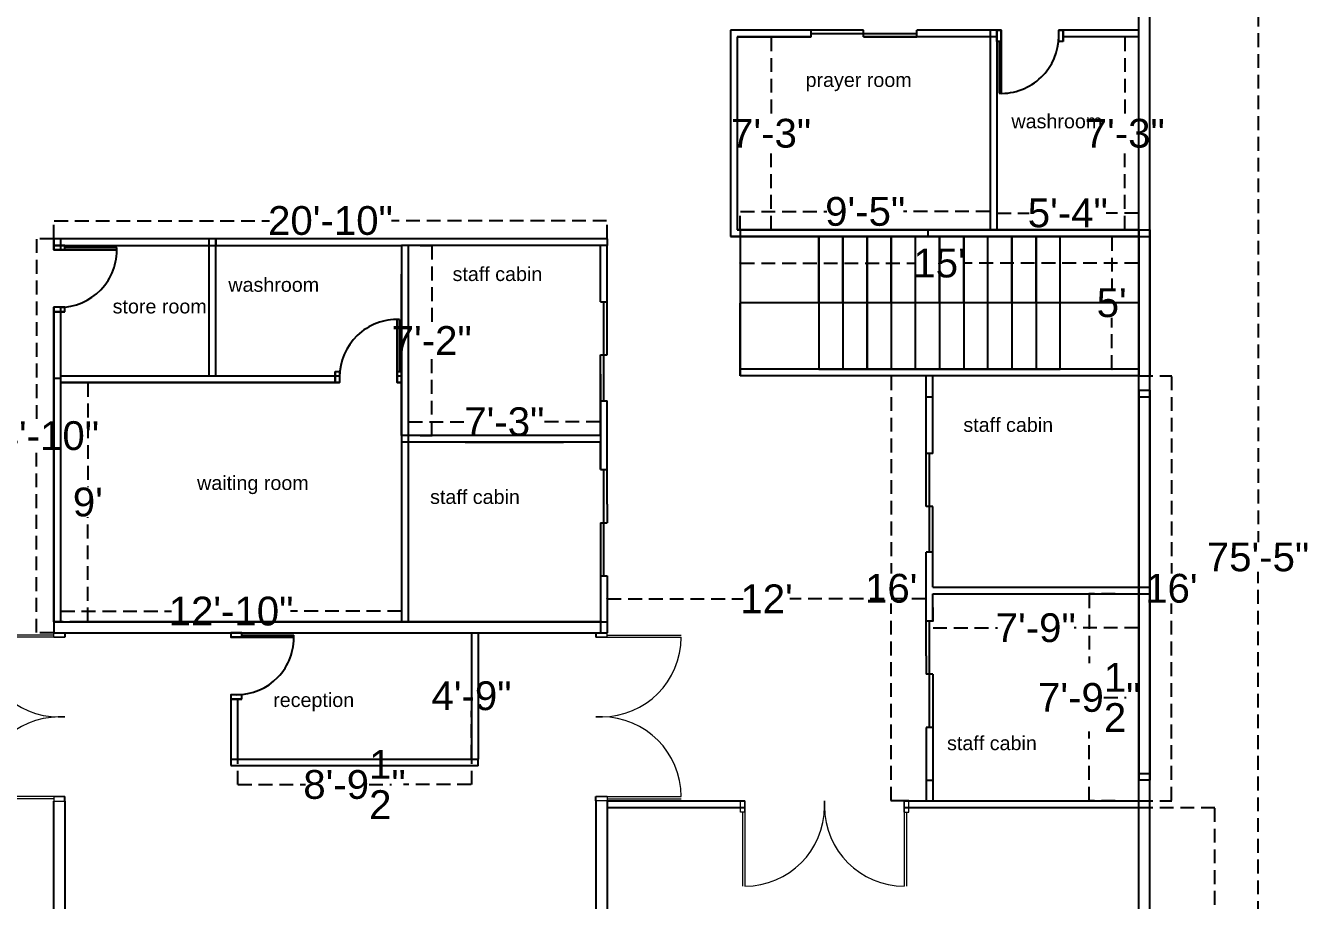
# Model space of a CAD drawing. Header units: inches. Extents: x 35258 to 134537, y 25067 to 83300.
# Drawn here: x 66120 to 66701, y 40109 to 40505 of the extents above; entities that cross this region are included whole.
import ezdxf

# ---------------------------------------------------------------- set-up
doc = ezdxf.new("R2010")
doc.units = ezdxf.units.IN
doc.header["$LTSCALE"] = 5
doc.header["$MEASUREMENT"] = 0
doc.linetypes.add('HIDDEN', pattern=[0.375, 0.25, -0.125])
doc.layers.add('belkuni', color=7, linetype='Continuous')
doc.layers.add('door', color=60, linetype='Continuous')
doc.layers.add('G-FIX', color=4, linetype='Continuous', lineweight=9)
doc.styles.get("Standard").update_dxf_attribs({"font": 'arial.ttf'})
doc.dimstyles.get("Standard").update_dxf_attribs({"dimtxt": 13, "dimasz": 0.18, "dimexe": 0.18, "dimexo": 0.0625, "dimgap": 0.09, "dimtad": 0, "dimtih": 1, "dimtoh": 1, "dimdec": 1, "dimzin": 0, "dimdsep": 46, "dimlunit": 4, "dimtxsty": 'Standard', "dimcen": 0.09, "dimadec": 0, "dimazin": 0, "dimtfac": 1, "dimtdec": 1, "dimtofl": 0, "dimtmove": 0, "dimatfit": 3, "dimfxl": 1, "dimtolj": 1, "dimtzin": 0, "dimarcsym": 0})

# ---------------------------------------------------------------- blocks, each defined once
blk = doc.blocks.new('*D81')
at = {"color": 0, "linetype": 'HIDDEN', "lineweight": -2, "ltscale": 5, "transparency": 16777216}
for p, q in [((66622.86, 40151.19), (66657.19, 40151.19)), ((66657.01, 40151.01), (66657.01, 39990.8)), ((66657.01, 39817.15), (66657.01, 39977.35)), ((66622.86, 39816.97), (66657.19, 39816.97))]:
    blk.add_line(p, q, dxfattribs=at)
at = {"color": 0, "linetype": 'HIDDEN', "ltscale": 5, "transparency": 16777216}
for points in [[(66656.98, 40151.01), (66657.04, 40151.01), (66657.01, 40151.19)], [(66656.98, 39817.15), (66657.04, 39817.15), (66657.01, 39816.97)]]:
    blk.add_solid(points, dxfattribs=at)
at = {"layer": 'Defpoints', "color": 0, "linetype": 'HIDDEN', "ltscale": 5, "transparency": 16777216}
for p in [(66622.8, 40151.19), (66622.8, 39816.97), (66657.01, 39816.97)]:
    blk.add_point(p, dxfattribs=at)
at = {"color": 0, "linetype": 'HIDDEN', "ltscale": 5, "transparency": 16777216, "insert": (66657.01, 39984.08), "char_height": 13, "attachment_point": 5}
blk.add_mtext('\\A1;27\'-10"', dxfattribs=at)
blk = doc.blocks.new('*D82')
at = {"color": 0, "linetype": 'HIDDEN', "lineweight": -2, "ltscale": 5, "transparency": 16777216}
for p, q in [((66612.17, 40247.8), (66600.25, 40247.8)), ((66600.43, 40247.62), (66600.43, 40216.41)), ((66600.43, 40154.37), (66600.43, 40185.57)), ((66612.17, 40154.19), (66600.25, 40154.19))]:
    blk.add_line(p, q, dxfattribs=at)
at = {"color": 0, "linetype": 'HIDDEN', "ltscale": 5, "transparency": 16777216}
for points in [[(66600.4, 40247.62), (66600.46, 40247.62), (66600.43, 40247.8)], [(66600.4, 40154.37), (66600.46, 40154.37), (66600.43, 40154.19)]]:
    blk.add_solid(points, dxfattribs=at)
at = {"layer": 'Defpoints', "color": 0, "linetype": 'HIDDEN', "ltscale": 5, "transparency": 16777216}
for p in [(66612.23, 40247.8), (66600.43, 40154.19), (66612.23, 40154.19)]:
    blk.add_point(p, dxfattribs=at)
at = {"color": 0, "linetype": 'HIDDEN', "ltscale": 5, "transparency": 16777216, "insert": (66600.43, 40200.99), "char_height": 13, "attachment_point": 5}
blk.add_mtext('\\A1;7\'-9{\\H1x;\\S1/2;}"', dxfattribs=at)
blk = doc.blocks.new('*D83')
at = {"color": 0, "linetype": 'HIDDEN', "lineweight": -2, "ltscale": 5, "transparency": 16777216}
for p, q in [((66529.73, 40241.56), (66529.73, 40232.23)), ((66622.8, 40241.56), (66622.8, 40232.23)), ((66529.91, 40232.41), (66558.95, 40232.41)), ((66622.62, 40232.41), (66593.58, 40232.41))]:
    blk.add_line(p, q, dxfattribs=at)
at = {"color": 0, "linetype": 'HIDDEN', "ltscale": 5, "transparency": 16777216}
for points in [[(66529.91, 40232.44), (66529.91, 40232.38), (66529.73, 40232.41)], [(66622.62, 40232.44), (66622.62, 40232.38), (66622.8, 40232.41)]]:
    blk.add_solid(points, dxfattribs=at)
at = {"layer": 'Defpoints', "color": 0, "linetype": 'HIDDEN', "ltscale": 5, "transparency": 16777216}
for p in [(66529.73, 40241.62), (66622.8, 40241.62), (66622.8, 40232.41)]:
    blk.add_point(p, dxfattribs=at)
at = {"color": 0, "linetype": 'HIDDEN', "ltscale": 5, "transparency": 16777216, "insert": (66576.26, 40232.41), "char_height": 13, "attachment_point": 5}
blk.add_mtext('\\A1;7\'-9"', dxfattribs=at)
blk = doc.blocks.new('*D84')
at = {"color": 0, "linetype": 'HIDDEN', "lineweight": -2, "ltscale": 5, "transparency": 16777216}
for p, q in [((66610.56, 40409.1), (66610.56, 40385.98)), ((66610.63, 40409.28), (66610.74, 40409.28)), ((66610.56, 40349.46), (66610.56, 40372.58)), ((66610.63, 40349.28), (66610.74, 40349.28))]:
    blk.add_line(p, q, dxfattribs=at)
at = {"color": 0, "linetype": 'HIDDEN', "ltscale": 5, "transparency": 16777216}
for points in [[(66610.53, 40409.1), (66610.59, 40409.1), (66610.56, 40409.28)], [(66610.53, 40349.46), (66610.59, 40349.46), (66610.56, 40349.28)]]:
    blk.add_solid(points, dxfattribs=at)
at = {"layer": 'Defpoints', "color": 0, "linetype": 'HIDDEN', "ltscale": 5, "transparency": 16777216}
for p in [(66610.56, 40409.28), (66610.56, 40349.28), (66610.56, 40349.28)]:
    blk.add_point(p, dxfattribs=at)
at = {"color": 0, "linetype": 'HIDDEN', "ltscale": 5, "transparency": 16777216, "insert": (66610.56, 40379.28), "char_height": 13, "attachment_point": 5}
blk.add_mtext("\\A1;5'", dxfattribs=at)
blk = doc.blocks.new('*D85')
at = {"color": 0, "linetype": 'HIDDEN', "lineweight": -2, "ltscale": 5, "transparency": 16777216}
for p, q in [((66442.8, 40397.26), (66442.8, 40397.38)), ((66442.98, 40397.2), (66522.29, 40397.2)), ((66622.62, 40397.2), (66543.31, 40397.2)), ((66622.8, 40397.26), (66622.8, 40397.38))]:
    blk.add_line(p, q, dxfattribs=at)
at = {"color": 0, "linetype": 'HIDDEN', "ltscale": 5, "transparency": 16777216}
for points in [[(66442.98, 40397.23), (66442.98, 40397.17), (66442.8, 40397.2)], [(66622.62, 40397.23), (66622.62, 40397.17), (66622.8, 40397.2)]]:
    blk.add_solid(points, dxfattribs=at)
at = {"layer": 'Defpoints', "color": 0, "linetype": 'HIDDEN', "ltscale": 5, "transparency": 16777216}
for p in [(66442.8, 40397.2), (66622.8, 40397.2), (66622.8, 40397.2)]:
    blk.add_point(p, dxfattribs=at)
at = {"color": 0, "linetype": 'HIDDEN', "ltscale": 5, "transparency": 16777216, "insert": (66532.8, 40397.2), "char_height": 13, "attachment_point": 5}
blk.add_mtext("\\A1;15'", dxfattribs=at)
blk = doc.blocks.new('*D86')
at = {"color": 0, "linetype": 'HIDDEN', "lineweight": -2, "ltscale": 5, "transparency": 16777216}
for p, q in [((66442.8, 40412.34), (66442.8, 40420.73)), ((66442.98, 40420.55), (66481.86, 40420.55)), ((66555.49, 40420.55), (66516.6, 40420.55)), ((66555.67, 40420.61), (66555.67, 40420.73))]:
    blk.add_line(p, q, dxfattribs=at)
at = {"color": 0, "linetype": 'HIDDEN', "ltscale": 5, "transparency": 16777216}
for points in [[(66442.98, 40420.58), (66442.98, 40420.52), (66442.8, 40420.55)], [(66555.49, 40420.58), (66555.49, 40420.52), (66555.67, 40420.55)]]:
    blk.add_solid(points, dxfattribs=at)
at = {"layer": 'Defpoints', "color": 0, "linetype": 'HIDDEN', "ltscale": 5, "transparency": 16777216}
for p in [(66555.67, 40420.55), (66555.67, 40420.55), (66442.8, 40412.28)]:
    blk.add_point(p, dxfattribs=at)
at = {"color": 0, "linetype": 'HIDDEN', "ltscale": 5, "transparency": 16777216, "insert": (66499.23, 40420.55), "char_height": 13, "attachment_point": 5}
blk.add_mtext('\\A1;9\'-5"', dxfattribs=at)
blk = doc.blocks.new('*D87')
at = {"color": 0, "linetype": 'HIDDEN', "lineweight": -2, "ltscale": 5, "transparency": 16777216}
for p, q in [((66449.92, 40499.48), (66456.92, 40499.48)), ((66456.74, 40499.3), (66456.74, 40462.61)), ((66456.74, 40412.46), (66456.74, 40449.15)), ((66449.92, 40412.28), (66456.92, 40412.28))]:
    blk.add_line(p, q, dxfattribs=at)
at = {"color": 0, "linetype": 'HIDDEN', "ltscale": 5, "transparency": 16777216}
for points in [[(66456.71, 40499.3), (66456.77, 40499.3), (66456.74, 40499.48)], [(66456.71, 40412.46), (66456.77, 40412.46), (66456.74, 40412.28)]]:
    blk.add_solid(points, dxfattribs=at)
at = {"layer": 'Defpoints', "color": 0, "linetype": 'HIDDEN', "ltscale": 5, "transparency": 16777216}
for p in [(66449.86, 40499.48), (66449.86, 40412.28), (66456.74, 40412.28)]:
    blk.add_point(p, dxfattribs=at)
at = {"color": 0, "linetype": 'HIDDEN', "ltscale": 5, "transparency": 16777216, "insert": (66456.74, 40455.88), "char_height": 13, "attachment_point": 5}
blk.add_mtext('\\A1;7\'-3"', dxfattribs=at)
blk = doc.blocks.new('*D88')
at = {"color": 0, "linetype": 'HIDDEN', "lineweight": -2, "ltscale": 5, "transparency": 16777216}
for p, q in [((66616.47, 40499.3), (66616.47, 40462.61)), ((66616.53, 40499.48), (66616.65, 40499.48)), ((66616.47, 40412.46), (66616.47, 40449.15)), ((66616.53, 40412.28), (66616.65, 40412.28))]:
    blk.add_line(p, q, dxfattribs=at)
at = {"color": 0, "linetype": 'HIDDEN', "ltscale": 5, "transparency": 16777216}
for points in [[(66616.44, 40499.3), (66616.5, 40499.3), (66616.47, 40499.48)], [(66616.44, 40412.46), (66616.5, 40412.46), (66616.47, 40412.28)]]:
    blk.add_solid(points, dxfattribs=at)
at = {"layer": 'Defpoints', "color": 0, "linetype": 'HIDDEN', "ltscale": 5, "transparency": 16777216}
for p in [(66616.47, 40499.48), (66616.47, 40412.28), (66616.47, 40412.28)]:
    blk.add_point(p, dxfattribs=at)
at = {"color": 0, "linetype": 'HIDDEN', "ltscale": 5, "transparency": 16777216, "insert": (66616.47, 40455.88), "char_height": 13, "attachment_point": 5}
blk.add_mtext('\\A1;7\'-3"', dxfattribs=at)
blk = doc.blocks.new('*D89')
at = {"color": 0, "linetype": 'HIDDEN', "lineweight": -2, "ltscale": 5, "transparency": 16777216}
for p, q in [((66558.67, 40419.83), (66558.67, 40419.71)), ((66558.85, 40419.89), (66573.36, 40419.89)), ((66622.62, 40419.89), (66608.1, 40419.89)), ((66622.8, 40419.95), (66622.8, 40420.07))]:
    blk.add_line(p, q, dxfattribs=at)
at = {"color": 0, "linetype": 'HIDDEN', "ltscale": 5, "transparency": 16777216}
for points in [[(66558.85, 40419.92), (66558.85, 40419.86), (66558.67, 40419.89)], [(66622.62, 40419.92), (66622.62, 40419.86), (66622.8, 40419.89)]]:
    blk.add_solid(points, dxfattribs=at)
at = {"layer": 'Defpoints', "color": 0, "linetype": 'HIDDEN', "ltscale": 5, "transparency": 16777216}
for p in [(66558.67, 40419.89), (66622.8, 40419.89), (66622.8, 40419.89)]:
    blk.add_point(p, dxfattribs=at)
at = {"color": 0, "linetype": 'HIDDEN', "ltscale": 5, "transparency": 16777216, "insert": (66590.73, 40419.89), "char_height": 13, "attachment_point": 5}
blk.add_mtext('\\A1;5\'-4"', dxfattribs=at)
blk = doc.blocks.new('*D103')
at = {"color": 0, "linetype": 'HIDDEN', "lineweight": -2, "ltscale": 5, "transparency": 16777216}
for p, q in [((66135.77, 40239.86), (66135.77, 40239.74)), ((66135.95, 40239.92), (66185.95, 40239.92)), ((66289.66, 40239.92), (66239.66, 40239.92)), ((66289.84, 40239.98), (66289.84, 40240.1))]:
    blk.add_line(p, q, dxfattribs=at)
at = {"color": 0, "linetype": 'HIDDEN', "ltscale": 5, "transparency": 16777216}
for points in [[(66135.95, 40239.95), (66135.95, 40239.89), (66135.77, 40239.92)], [(66289.66, 40239.95), (66289.66, 40239.89), (66289.84, 40239.92)]]:
    blk.add_solid(points, dxfattribs=at)
at = {"layer": 'Defpoints', "color": 0, "linetype": 'HIDDEN', "ltscale": 5, "transparency": 16777216}
for p in [(66135.77, 40239.92), (66289.84, 40239.92), (66289.84, 40239.92)]:
    blk.add_point(p, dxfattribs=at)
at = {"color": 0, "linetype": 'HIDDEN', "ltscale": 5, "transparency": 16777216, "insert": (66212.81, 40239.92), "char_height": 13, "attachment_point": 5}
blk.add_mtext('\\A1;12\'-10"', dxfattribs=at)
blk = doc.blocks.new('*D104')
at = {"color": 0, "linetype": 'HIDDEN', "lineweight": -2, "ltscale": 5, "transparency": 16777216}
for p, q in [((66148.14, 40343.13), (66148.14, 40295.96)), ((66148.2, 40343.31), (66148.32, 40343.31)), ((66148.14, 40235.33), (66148.14, 40282.5)), ((66140.13, 40235.15), (66148.32, 40235.15))]:
    blk.add_line(p, q, dxfattribs=at)
at = {"color": 0, "linetype": 'HIDDEN', "ltscale": 5, "transparency": 16777216}
for points in [[(66148.11, 40343.13), (66148.17, 40343.13), (66148.14, 40343.31)], [(66148.11, 40235.33), (66148.17, 40235.33), (66148.14, 40235.15)]]:
    blk.add_solid(points, dxfattribs=at)
at = {"layer": 'Defpoints', "color": 0, "linetype": 'HIDDEN', "ltscale": 5, "transparency": 16777216}
for p in [(66148.14, 40343.31), (66148.14, 40343.31), (66140.07, 40235.15)]:
    blk.add_point(p, dxfattribs=at)
at = {"color": 0, "linetype": 'HIDDEN', "ltscale": 5, "transparency": 16777216, "insert": (66148.14, 40289.23), "char_height": 13, "attachment_point": 5}
blk.add_mtext("\\A1;9'", dxfattribs=at)
blk = doc.blocks.new('*D105')
at = {"color": 0, "linetype": 'HIDDEN', "lineweight": -2, "ltscale": 5, "transparency": 16777216}
for p, q in [((66298.22, 40405.29), (66303.63, 40405.29)), ((66303.45, 40405.11), (66303.45, 40368.91)), ((66303.45, 40319.47), (66303.45, 40355.67)), ((66298.22, 40319.29), (66303.63, 40319.29))]:
    blk.add_line(p, q, dxfattribs=at)
at = {"color": 0, "linetype": 'HIDDEN', "ltscale": 5, "transparency": 16777216}
for points in [[(66303.42, 40405.11), (66303.48, 40405.11), (66303.45, 40405.29)], [(66303.42, 40319.47), (66303.48, 40319.47), (66303.45, 40319.29)]]:
    blk.add_solid(points, dxfattribs=at)
at = {"layer": 'Defpoints', "color": 0, "linetype": 'HIDDEN', "ltscale": 5, "transparency": 16777216}
for p in [(66298.16, 40405.29), (66298.16, 40319.29), (66303.45, 40319.29)]:
    blk.add_point(p, dxfattribs=at)
at = {"color": 0, "linetype": 'HIDDEN', "ltscale": 5, "transparency": 16777216, "insert": (66303.45, 40362.29), "char_height": 13, "attachment_point": 5}
blk.add_mtext('\\A1;7\'-2"', dxfattribs=at)
blk = doc.blocks.new('*D106')
at = {"color": 0, "linetype": 'HIDDEN', "lineweight": -2, "ltscale": 5, "transparency": 16777216}
for p, q in [((66292.84, 40325.7), (66292.84, 40325.33)), ((66293.02, 40325.51), (66318.92, 40325.51)), ((66379.46, 40325.51), (66353.56, 40325.51)), ((66379.64, 40325.57), (66379.64, 40325.69))]:
    blk.add_line(p, q, dxfattribs=at)
at = {"color": 0, "linetype": 'HIDDEN', "ltscale": 5, "transparency": 16777216}
for points in [[(66293.02, 40325.54), (66293.02, 40325.48), (66292.84, 40325.51)], [(66379.46, 40325.54), (66379.46, 40325.48), (66379.64, 40325.51)]]:
    blk.add_solid(points, dxfattribs=at)
at = {"layer": 'Defpoints', "color": 0, "linetype": 'HIDDEN', "ltscale": 5, "transparency": 16777216}
for p in [(66292.84, 40325.76), (66379.64, 40325.51), (66379.64, 40325.51)]:
    blk.add_point(p, dxfattribs=at)
at = {"color": 0, "linetype": 'HIDDEN', "ltscale": 5, "transparency": 16777216, "insert": (66336.24, 40325.51), "char_height": 13, "attachment_point": 5}
blk.add_mtext('\\A1;7\'-3"', dxfattribs=at)
blk = doc.blocks.new('*D107')
at = {"color": 0, "linetype": 'HIDDEN', "lineweight": -2, "ltscale": 5, "transparency": 16777216}
for p, q in [((66215.73, 40186.59), (66215.73, 40161.47)), ((66321.42, 40186.59), (66321.42, 40161.47)), ((66215.91, 40161.65), (66246.46, 40161.65)), ((66321.24, 40161.65), (66290.69, 40161.65))]:
    blk.add_line(p, q, dxfattribs=at)
at = {"color": 0, "linetype": 'HIDDEN', "ltscale": 5, "transparency": 16777216}
for points in [[(66215.91, 40161.68), (66215.91, 40161.62), (66215.73, 40161.65)], [(66321.24, 40161.68), (66321.24, 40161.62), (66321.42, 40161.65)]]:
    blk.add_solid(points, dxfattribs=at)
at = {"layer": 'Defpoints', "color": 0, "linetype": 'HIDDEN', "ltscale": 5, "transparency": 16777216}
for p in [(66215.73, 40186.66), (66321.42, 40186.66), (66321.42, 40161.65)]:
    blk.add_point(p, dxfattribs=at)
at = {"color": 0, "linetype": 'HIDDEN', "ltscale": 5, "transparency": 16777216, "insert": (66268.58, 40161.65), "char_height": 13, "attachment_point": 5}
blk.add_mtext('\\A1;8\'-9{\\H1x;\\S1/2;}"', dxfattribs=at)
blk = doc.blocks.new('*D108')
at = {"color": 0, "linetype": 'HIDDEN', "lineweight": -2, "ltscale": 5, "transparency": 16777216}
for p, q in [((66319.83, 40230.18), (66321.6, 40230.18)), ((66321.42, 40230), (66321.42, 40208.39)), ((66321.42, 40173.33), (66321.42, 40194.94)), ((66319.83, 40173.15), (66321.6, 40173.15))]:
    blk.add_line(p, q, dxfattribs=at)
at = {"color": 0, "linetype": 'HIDDEN', "ltscale": 5, "transparency": 16777216}
for points in [[(66321.39, 40230), (66321.45, 40230), (66321.42, 40230.18)], [(66321.39, 40173.33), (66321.45, 40173.33), (66321.42, 40173.15)]]:
    blk.add_solid(points, dxfattribs=at)
at = {"layer": 'Defpoints', "color": 0, "linetype": 'HIDDEN', "ltscale": 5, "transparency": 16777216}
for p in [(66319.76, 40230.18), (66319.76, 40173.15), (66321.42, 40173.15)]:
    blk.add_point(p, dxfattribs=at)
at = {"color": 0, "linetype": 'HIDDEN', "ltscale": 5, "transparency": 16777216, "insert": (66321.42, 40201.66), "char_height": 13, "attachment_point": 5}
blk.add_mtext('\\A1;4\'-9"', dxfattribs=at)
blk = doc.blocks.new('*D109')
at = {"color": 0, "linetype": 'HIDDEN', "lineweight": -2, "ltscale": 5, "transparency": 16777216}
for p, q in [((66132.77, 40408.36), (66132.77, 40416.62)), ((66132.95, 40416.44), (66230.13, 40416.44)), ((66382.46, 40416.44), (66285.29, 40416.44)), ((66382.64, 40408.36), (66382.64, 40416.62))]:
    blk.add_line(p, q, dxfattribs=at)
at = {"color": 0, "linetype": 'HIDDEN', "ltscale": 5, "transparency": 16777216}
for points in [[(66132.95, 40416.47), (66132.95, 40416.41), (66132.77, 40416.44)], [(66382.46, 40416.47), (66382.46, 40416.41), (66382.64, 40416.44)]]:
    blk.add_solid(points, dxfattribs=at)
at = {"layer": 'Defpoints', "color": 0, "linetype": 'HIDDEN', "ltscale": 5, "transparency": 16777216}
for p in [(66382.64, 40416.44), (66132.77, 40408.29), (66382.64, 40408.29)]:
    blk.add_point(p, dxfattribs=at)
at = {"color": 0, "linetype": 'HIDDEN', "ltscale": 5, "transparency": 16777216, "insert": (66257.71, 40416.44), "char_height": 13, "attachment_point": 5}
blk.add_mtext('\\A1;20\'-10"', dxfattribs=at)
blk = doc.blocks.new('*D110')
at = {"color": 0, "linetype": 'HIDDEN', "lineweight": -2, "ltscale": 5, "transparency": 16777216}
for p, q in [((66132.71, 40408.29), (66124.84, 40408.29)), ((66125.02, 40408.11), (66125.02, 40325.95)), ((66125.02, 40230.33), (66125.02, 40312.49)), ((66132.71, 40230.15), (66124.84, 40230.15))]:
    blk.add_line(p, q, dxfattribs=at)
at = {"color": 0, "linetype": 'HIDDEN', "ltscale": 5, "transparency": 16777216}
for points in [[(66124.99, 40408.11), (66125.05, 40408.11), (66125.02, 40408.29)], [(66124.99, 40230.33), (66125.05, 40230.33), (66125.02, 40230.15)]]:
    blk.add_solid(points, dxfattribs=at)
at = {"layer": 'Defpoints', "color": 0, "linetype": 'HIDDEN', "ltscale": 5, "transparency": 16777216}
for p in [(66132.77, 40408.29), (66125.02, 40230.15), (66132.77, 40230.15)]:
    blk.add_point(p, dxfattribs=at)
at = {"color": 0, "linetype": 'HIDDEN', "ltscale": 5, "transparency": 16777216, "insert": (66125.02, 40319.22), "char_height": 13, "attachment_point": 5}
blk.add_mtext('\\A1;14\'-10"', dxfattribs=at)
blk = doc.blocks.new('*D111')
at = {"color": 0, "linetype": 'HIDDEN', "lineweight": -2, "ltscale": 5, "transparency": 16777216}
for p, q in [((66622.86, 40346.28), (66637.7, 40346.28)), ((66637.52, 40346.1), (66637.52, 40256.96)), ((66637.52, 40154.37), (66637.52, 40243.51)), ((66622.86, 40154.19), (66637.7, 40154.19))]:
    blk.add_line(p, q, dxfattribs=at)
at = {"color": 0, "linetype": 'HIDDEN', "ltscale": 5, "transparency": 16777216}
for points in [[(66637.49, 40346.1), (66637.55, 40346.1), (66637.52, 40346.28)], [(66637.49, 40154.37), (66637.55, 40154.37), (66637.52, 40154.19)]]:
    blk.add_solid(points, dxfattribs=at)
at = {"layer": 'Defpoints', "color": 0, "linetype": 'HIDDEN', "ltscale": 5, "transparency": 16777216}
for p in [(66622.8, 40346.28), (66622.8, 40154.19), (66637.52, 40154.19)]:
    blk.add_point(p, dxfattribs=at)
at = {"color": 0, "linetype": 'HIDDEN', "ltscale": 5, "transparency": 16777216, "insert": (66637.52, 40250.23), "char_height": 13, "attachment_point": 5}
blk.add_mtext("\\A1;16'", dxfattribs=at)
blk = doc.blocks.new('*D121')
at = {"color": 0, "linetype": 'HIDDEN', "lineweight": -2, "ltscale": 5, "transparency": 16777216}
for p, q in [((66382.64, 40245.61), (66382.64, 40245.72)), ((66382.82, 40245.54), (66444.17, 40245.54)), ((66526.55, 40245.54), (66465.19, 40245.54)), ((66526.73, 40245.61), (66526.73, 40245.72))]:
    blk.add_line(p, q, dxfattribs=at)
at = {"color": 0, "linetype": 'HIDDEN', "ltscale": 5, "transparency": 16777216}
for points in [[(66382.82, 40245.57), (66382.82, 40245.51), (66382.64, 40245.54)], [(66526.55, 40245.57), (66526.55, 40245.51), (66526.73, 40245.54)]]:
    blk.add_solid(points, dxfattribs=at)
at = {"layer": 'Defpoints', "color": 0, "linetype": 'HIDDEN', "ltscale": 5, "transparency": 16777216}
for p in [(66382.64, 40245.54), (66526.73, 40245.54), (66526.73, 40245.54)]:
    blk.add_point(p, dxfattribs=at)
at = {"color": 0, "linetype": 'HIDDEN', "ltscale": 5, "transparency": 16777216, "insert": (66454.68, 40245.54), "char_height": 13, "attachment_point": 5}
blk.add_mtext("\\A1;12'", dxfattribs=at)
blk = doc.blocks.new('*D122')
at = {"color": 0, "linetype": 'HIDDEN', "lineweight": -2, "ltscale": 5, "transparency": 16777216}
for p, q in [((66516.82, 40346.28), (66510.8, 40346.28)), ((66510.98, 40346.1), (66510.98, 40256.96)), ((66510.98, 40154.37), (66510.98, 40243.51)), ((66516.82, 40154.19), (66510.8, 40154.19))]:
    blk.add_line(p, q, dxfattribs=at)
at = {"color": 0, "linetype": 'HIDDEN', "ltscale": 5, "transparency": 16777216}
for points in [[(66510.95, 40346.1), (66511.01, 40346.1), (66510.98, 40346.28)], [(66510.95, 40154.37), (66511.01, 40154.37), (66510.98, 40154.19)]]:
    blk.add_solid(points, dxfattribs=at)
at = {"layer": 'Defpoints', "color": 0, "linetype": 'HIDDEN', "ltscale": 5, "transparency": 16777216}
for p in [(66510.98, 40346.28), (66516.88, 40346.28), (66516.88, 40154.19)]:
    blk.add_point(p, dxfattribs=at)
at = {"color": 0, "linetype": 'HIDDEN', "ltscale": 5, "transparency": 16777216, "insert": (66510.98, 40250.23), "char_height": 13, "attachment_point": 5}
blk.add_mtext("\\A1;16'", dxfattribs=at)
blk = doc.blocks.new('*D123')
at = {"color": 0, "linetype": 'HIDDEN', "lineweight": -2, "ltscale": 5, "transparency": 16777216}
for p, q in [((66627.86, 40716.95), (66676.83, 40716.95)), ((66676.65, 40716.77), (66676.65, 40271.11)), ((66676.65, 39812.05), (66676.65, 40257.71)), ((66627.86, 39811.87), (66676.83, 39811.87))]:
    blk.add_line(p, q, dxfattribs=at)
at = {"color": 0, "linetype": 'HIDDEN', "ltscale": 5, "transparency": 16777216}
for points in [[(66676.62, 40716.77), (66676.68, 40716.77), (66676.65, 40716.95)], [(66676.62, 39812.05), (66676.68, 39812.05), (66676.65, 39811.87)]]:
    blk.add_solid(points, dxfattribs=at)
at = {"layer": 'Defpoints', "color": 0, "linetype": 'HIDDEN', "ltscale": 5, "transparency": 16777216}
for p in [(66627.8, 40716.95), (66627.8, 39811.87), (66676.65, 39811.87)]:
    blk.add_point(p, dxfattribs=at)
at = {"color": 0, "linetype": 'HIDDEN', "ltscale": 5, "transparency": 16777216, "insert": (66676.65, 40264.41), "char_height": 13, "attachment_point": 5}
blk.add_mtext('\\A1;75\'-5"', dxfattribs=at)

msp = doc.modelspace()

# ---------------------------------------------------------------- linework, layer by layer
for p, q in [((66622.8, 40416.97), (66622.8, 40716.95)), ((66627.8, 40416.97), (66627.8, 40716.95)), ((66622.8, 40416.97), (66622.8, 40703.66)), ((66498.53, 40502.48), (66438.38, 40502.48)), ((66438.38, 40502.48), (66438.38, 40409.28)), ((66474.8, 40499.48), (66474.8, 40502.48)), ((66474.8, 40500.98), (66498.53, 40500.98)), ((66498.53, 40499.48), (66498.53, 40502.48)), ((66498.53, 40500.98), (66522.62, 40500.98)), ((66560.67, 40502.48), (66522.62, 40502.48)), ((66522.62, 40499.48), (66522.62, 40502.48)), ((66555.67, 40502.48), (66555.67, 40412.28)), ((66558.67, 40502.48), (66558.67, 40412.28)), ((66622.8, 40502.48), (66586.67, 40502.48)), ((66474.8, 40499.48), (66441.38, 40499.48)), ((66441.38, 40499.48), (66441.38, 40412.28)), ((66474.8, 40499.48), (66441.38, 40499.48)), ((66441.38, 40499.48), (66474.8, 40499.48)), ((66558.67, 40499.48), (66498.53, 40499.48)), ((66555.67, 40499.48), (66498.53, 40499.48)), ((66498.53, 40499.48), (66522.62, 40499.48)), ((66522.62, 40499.48), (66498.53, 40499.48)), ((66586.67, 40499.48), (66586.66, 40499.48)), ((66622.8, 40499.48), (66588.67, 40499.48)), ((66622.8, 40257.28), (66622.8, 40416.97)), ((66627.8, 39816.97), (66627.8, 40416.97)), ((66627.8, 40414.28), (66627.8, 40414.28)), ((66132.77, 40403.29), (66132.77, 40408.29)), ((66132.77, 40408.29), (66132.77, 40403.29)), ((66289.84, 40408.29), (66132.77, 40408.29)), ((66135.77, 40408.29), (66135.77, 40403.29)), ((66202.9, 40346.31), (66202.9, 40408.29)), ((66205.9, 40408.29), (66202.9, 40408.29)), ((66205.9, 40346.31), (66205.9, 40408.29)), ((66205.9, 40408.29), (66205.9, 40405.29)), ((66382.64, 40408.29), (66289.84, 40408.29)), ((66306.17, 40408.29), (66306.17, 40408.29)), ((66338.89, 40408.29), (66338.89, 40408.29)), ((66382.64, 40408.29), (66382.64, 40405.29)), ((66438.38, 40409.28), (66522.44, 40409.28)), ((66527.59, 40409.28), (66438.38, 40409.28)), ((66527.59, 40409.28), (66438.38, 40409.28)), ((66438.38, 40409.28), (66627.8, 40409.28)), ((66555.67, 40412.28), (66441.38, 40412.28)), ((66441.38, 40412.28), (66627.8, 40412.28)), ((66442.8, 40412.28), (66442.8, 40346.28)), ((66442.8, 40412.28), (66622.8, 40412.28)), ((66442.8, 40409.28), (66622.8, 40409.28)), ((66587.35, 40409.28), (66478.25, 40409.28)), ((66478.25, 40409.28), (66478.25, 40349.28)), ((66478.25, 40379.28), (66478.25, 40409.28)), ((66478.25, 40409.28), (66478.25, 40349.28)), ((66489.16, 40379.28), (66489.16, 40409.28)), ((66489.16, 40409.28), (66489.16, 40349.28)), ((66500.07, 40379.28), (66500.07, 40409.28)), ((66500.07, 40409.28), (66500.07, 40349.28)), ((66500.07, 40349.28), (66500.07, 40409.28)), ((66510.98, 40379.28), (66510.98, 40409.28)), ((66510.98, 40409.28), (66510.98, 40349.28)), ((66521.89, 40349.28), (66521.89, 40409.28)), ((66622.8, 40412.28), (66527.41, 40412.28)), ((66527.59, 40412.28), (66527.59, 40409.28)), ((66527.59, 40409.28), (66529.41, 40409.28)), ((66622.49, 40409.28), (66529.41, 40409.28)), ((66529.41, 40409.28), (66622.49, 40409.28)), ((66532.8, 40379.28), (66532.8, 40409.28)), ((66532.8, 40409.28), (66532.8, 40349.28)), ((66543.71, 40379.28), (66543.71, 40409.28)), ((66543.71, 40409.28), (66543.71, 40349.28)), ((66554.62, 40349.28), (66554.62, 40409.28)), ((66565.53, 40379.28), (66565.53, 40409.28)), ((66565.53, 40409.28), (66565.53, 40349.28)), ((66576.44, 40379.28), (66576.44, 40409.28)), ((66576.44, 40409.28), (66576.44, 40349.28)), ((66587.35, 40349.28), (66587.35, 40409.28)), ((66622.8, 40412.28), (66627.8, 40412.28)), ((66622.8, 40412.28), (66622.8, 40346.28)), ((66622.8, 40412.28), (66627.8, 40412.28)), ((66622.8, 40409.28), (66627.8, 40409.28)), ((66622.8, 40409.28), (66627.8, 40409.28)), ((66627.8, 40412.28), (66627.8, 40409.28)), ((66627.8, 40409.28), (66627.8, 40346.28)), ((66132.77, 40405.29), (66289.84, 40405.29)), ((66132.77, 40405.29), (66132.77, 40403.29)), ((66132.77, 40405.29), (66132.77, 40403.29)), ((66362.92, 40405.29), (66289.84, 40405.29)), ((66382.64, 40405.29), (66289.84, 40405.29)), ((66289.84, 40405.29), (66289.84, 40235.15)), ((66292.84, 40405.29), (66292.84, 40235.15)), ((66379.64, 40379.79), (66379.64, 40405.29)), ((66382.64, 40379.79), (66382.64, 40405.29)), ((66289.84, 40319.29), (66289.84, 40392.29)), ((66379.64, 40379.79), (66379.64, 40392.29)), ((66478.25, 40379.28), (66478.25, 40390.18)), ((66478.25, 40379.28), (66478.25, 40389.22)), ((66489.16, 40379.28), (66489.16, 40389.57)), ((66489.16, 40379.28), (66489.16, 40389.22)), ((66500.07, 40379.28), (66500.07, 40390.18)), ((66500.07, 40379.28), (66500.07, 40389.57)), ((66500.07, 40379.28), (66500.07, 40389.22)), ((66510.98, 40379.28), (66510.98, 40389.57)), ((66510.98, 40379.28), (66510.98, 40389.22)), ((66521.89, 40379.28), (66521.89, 40389.57)), ((66521.89, 40379.28), (66521.89, 40389.22)), ((66532.8, 40379.28), (66532.8, 40390.18)), ((66532.8, 40379.28), (66532.8, 40389.22)), ((66543.71, 40379.28), (66543.71, 40389.57)), ((66543.71, 40379.28), (66543.71, 40389.22)), ((66554.62, 40379.28), (66554.62, 40389.74)), ((66554.62, 40379.28), (66554.62, 40389.57)), ((66565.53, 40379.28), (66565.53, 40390.18)), ((66576.44, 40379.28), (66576.44, 40389.57)), ((66587.35, 40379.28), (66587.35, 40389.57)), ((66379.64, 40379.79), (66382.64, 40379.79)), ((66379.64, 40379.79), (66382.64, 40379.79)), ((66381.14, 40355.79), (66381.14, 40379.79)), ((66382.64, 40355.79), (66382.64, 40379.79)), ((66622.8, 40379.28), (66442.8, 40379.28)), ((66442.8, 40349.21), (66442.8, 40379.14)), ((66442.8, 40379.14), (66442.8, 40364.17)), ((66442.8, 40379.14), (66442.8, 40346.28)), ((66442.8, 40349.21), (66442.8, 40379.14)), ((66442.8, 40379.14), (66442.8, 40364.17)), ((66587.35, 40379.28), (66478.25, 40379.28)), ((66500.07, 40379.28), (66500.07, 40379.28)), ((66521.89, 40379.28), (66521.89, 40379.28)), ((66554.62, 40379.28), (66554.62, 40379.28)), ((66587.35, 40379.28), (66587.35, 40379.28)), ((66132.77, 40235.15), (66132.77, 40377.29)), ((66132.77, 40377.29), (66132.77, 40235.15)), ((66132.77, 40377.29), (66132.77, 40348.28)), ((66135.77, 40377.3), (66135.77, 40235.15)), ((66135.77, 40377.3), (66135.77, 40377.29)), ((66135.77, 40377.29), (66135.77, 40377.3)), ((66135.77, 40377.3), (66135.77, 40377.29)), ((66135.77, 40375.29), (66135.77, 40348.28)), ((66289.84, 40364.68), (66289.84, 40343.31)), ((66379.64, 40319.29), (66379.64, 40355.79)), ((66379.64, 40355.79), (66382.64, 40355.79)), ((66381.14, 40335.05), (66381.14, 40355.79)), ((66132.77, 40348.28), (66132.77, 40345.28)), ((66132.77, 40345.28), (66135.77, 40345.28)), ((66135.77, 40346.31), (66261.84, 40346.31)), ((66205.38, 40346.31), (66259.84, 40346.31)), ((66261.84, 40346.31), (66261.84, 40346.31)), ((66287.84, 40346.31), (66289.84, 40346.31)), ((66379.64, 40347.08), (66379.64, 40303.94)), ((66622.8, 40349.28), (66442.8, 40349.28)), ((66442.8, 40346.28), (66442.8, 40349.21)), ((66622.8, 40346.28), (66442.8, 40346.28)), ((66478.25, 40349.28), (66587.35, 40349.28)), ((66500.07, 40349.28), (66500.07, 40349.28)), ((66505.17, 40349.28), (66505.17, 40349.28)), ((66526.73, 40336.8), (66526.73, 40346.28)), ((66529.73, 40336.8), (66529.73, 40346.28)), ((66215.06, 40343.31), (66135.77, 40343.31)), ((66135.77, 40343.31), (66261.84, 40343.31)), ((66261.84, 40343.31), (66205.38, 40343.31)), ((66205.38, 40343.31), (66261.84, 40343.31)), ((66287.84, 40343.31), (66289.84, 40343.31)), ((66622.8, 40339.8), (66622.8, 40336.8)), ((66622.8, 40339.8), (66627.8, 40339.8)), ((66627.8, 40339.8), (66627.8, 40163.66)), ((66379.64, 40335.05), (66382.64, 40335.05)), ((66382.64, 40288.29), (66382.64, 40335.05)), ((66526.73, 40311.3), (66526.73, 40336.8)), ((66526.73, 40336.8), (66529.73, 40336.8)), ((66529.73, 40311.3), (66529.73, 40336.8)), ((66622.8, 40336.8), (66627.8, 40336.8)), ((66622.8, 40336.8), (66627.8, 40336.8)), ((66622.8, 40336.8), (66622.8, 40163.66)), ((66529.73, 40311.3), (66529.73, 40323.8)), ((66622.8, 40250.8), (66622.8, 40323.8)), ((66379.64, 40319.29), (66289.84, 40319.29)), ((66379.64, 40316.29), (66289.84, 40316.29)), ((66318.56, 40316.29), (66362.92, 40316.29)), ((66379.64, 40303.94), (66379.64, 40316.29)), ((66526.73, 40287.3), (66526.73, 40311.3)), ((66529.73, 40311.3), (66526.73, 40311.3)), ((66529.73, 40311.3), (66526.73, 40311.3)), ((66528.23, 40287.3), (66528.23, 40311.3)), ((66379.64, 40303.94), (66382.64, 40303.94)), ((66379.64, 40303.94), (66382.64, 40303.94)), ((66381.14, 40279.94), (66381.14, 40303.94)), ((66382.64, 40288.29), (66382.64, 40279.94)), ((66529.73, 40287.3), (66526.73, 40287.3)), ((66528.23, 40266.56), (66528.23, 40287.3)), ((66529.73, 40250.8), (66529.73, 40287.3)), ((66379.64, 40279.94), (66379.64, 40230.15)), ((66379.64, 40279.94), (66379.64, 40235.15)), ((66379.64, 40279.94), (66382.64, 40279.94)), ((66381.14, 40255.94), (66381.14, 40279.94)), ((66526.73, 40219.8), (66526.73, 40266.56)), ((66529.73, 40266.56), (66526.73, 40266.56)), ((66622.8, 39816.97), (66622.8, 40257.28)), ((66379.64, 40255.94), (66382.64, 40255.94)), ((66382.64, 40255.94), (66382.64, 40235.15)), ((66529.73, 40250.8), (66627.8, 40250.8)), ((66529.73, 40235.45), (66529.73, 40247.8)), ((66529.73, 40247.8), (66627.8, 40247.8)), ((66132.77, 40235.15), (66132.77, 40230.15)), ((66137.05, 40235.15), (66132.77, 40235.15)), ((66132.77, 40235.15), (66382.64, 40235.15)), ((66137.05, 40235.15), (66140.07, 40235.15)), ((66137.77, 40235.15), (66382.64, 40235.15)), ((66380.35, 40235.15), (66140.07, 40235.15)), ((66151.98, 40235.15), (66151.98, 40235.1)), ((66156.26, 40235.15), (66151.98, 40235.15)), ((66152.1, 40235.1), (66157.1, 40235.1)), ((66154.8, 40235.15), (66154.68, 40235.15)), ((66154.98, 40235.15), (66154.98, 40235.1)), ((66270.71, 40235.15), (66265.71, 40235.15)), ((66379.64, 40235.15), (66270.71, 40235.15)), ((66379.64, 40235.15), (66379.64, 40230.15)), ((66382.64, 40235.15), (66382.64, 40230.19)), ((66382.64, 40235.15), (66382.64, 40230.15)), ((66529.73, 40235.45), (66526.73, 40235.45)), ((66529.73, 40235.45), (66526.73, 40235.45)), ((66528.23, 40211.45), (66528.23, 40235.45)), ((66132.77, 40230.15), (66382.64, 40230.19)), ((66134.77, 40230.14), (66134.77, 40230.15)), ((66134.77, 40230.15), (66134.77, 40230.14)), ((66137.77, 40230.15), (66377.64, 40230.1)), ((66137.77, 40230.15), (66137.77, 40228.15)), ((66212.73, 40230.16), (66212.73, 40228.16)), ((66212.73, 40230.16), (66212.73, 40228.16)), ((66321.42, 40230.12), (66321.42, 40182.35)), ((66321.42, 40230.12), (66321.42, 40173.12)), ((66324.42, 40230.12), (66324.42, 40173.12)), ((66377.64, 40230.19), (66377.64, 40228.19)), ((66380.64, 40230.18), (66380.64, 40230.19)), ((66380.64, 40230.19), (66380.64, 40230.18)), ((66526.73, 40219.8), (66526.73, 40211.45)), ((66529.73, 40211.45), (66526.73, 40211.45)), ((66528.23, 40187.45), (66528.23, 40211.45)), ((66529.73, 40211.45), (66529.73, 40166.66)), ((66212.73, 40202.16), (66212.73, 40173.15)), ((66215.73, 40202.17), (66215.73, 40202.16)), ((66215.73, 40202.16), (66215.73, 40202.17)), ((66215.73, 40202.17), (66215.73, 40202.16)), ((66215.73, 40200.16), (66215.73, 40173.15)), ((66134.77, 40192.15), (66134.77, 40192.15)), ((66134.77, 40192.15), (66134.77, 40192.15)), ((66134.77, 40192.15), (66134.77, 40192.15)), ((66134.77, 40192.15), (66134.77, 40192.15)), ((66380.64, 40192.19), (66380.64, 40192.18)), ((66380.64, 40192.18), (66380.64, 40192.19)), ((66380.64, 40192.19), (66380.64, 40192.19)), ((66380.64, 40192.19), (66380.64, 40192.19)), ((66526.73, 40187.45), (66526.73, 40166.66)), ((66529.73, 40187.45), (66526.73, 40187.45)), ((66212.73, 40173.15), (66212.73, 40170.15)), ((66212.73, 40173.15), (66324.42, 40173.15)), ((66212.73, 40170.15), (66324.42, 40170.15)), ((66324.42, 40170.12), (66324.42, 40173.12)), ((66526.73, 40166.66), (66526.73, 40154.19)), ((66529.73, 40166.66), (66529.73, 40154.19)), ((66622.8, 40163.66), (66622.8, 40166.66)), ((66622.8, 40166.66), (66627.8, 40166.66)), ((66526.73, 40163.66), (66529.73, 40163.66)), ((66627.8, 40163.66), (66622.8, 40163.66)), ((66132.62, 39882.09), (66132.77, 40154.15)), ((66134.77, 40154.16), (66134.77, 40154.15)), ((66134.77, 40154.15), (66134.77, 40154.16)), ((66137.76, 40154.15), (66137.76, 39816.88)), ((66137.77, 40154.15), (66137.77, 40156.15)), ((66377.64, 40154.19), (66377.64, 40156.19)), ((66377.64, 40154.19), (66377.64, 39816.97)), ((66380.64, 40154.2), (66380.64, 40154.19)), ((66380.64, 40154.19), (66380.64, 40154.2)), ((66382.64, 40154.19), (66382.64, 39816.97)), ((66382.64, 40154.19), (66444.88, 40154.19)), ((66442.88, 40154.19), (66444.88, 40154.19)), ((66516.88, 40154.19), (66622.8, 40154.19)), ((66518.88, 40154.19), (66516.88, 40154.19)), ((66382.64, 40151.19), (66444.88, 40151.19)), ((66442.89, 40151.19), (66442.88, 40151.19)), ((66442.88, 40151.19), (66442.89, 40151.19)), ((66480.88, 40151.19), (66480.88, 40151.19)), ((66480.88, 40151.19), (66480.88, 40151.19)), ((66480.88, 40151.19), (66480.88, 40151.19)), ((66480.88, 40151.19), (66480.88, 40151.19)), ((66480.88, 40151.19), (66480.88, 40151.19)), ((66516.88, 40151.19), (66622.8, 40151.19)), ((66518.87, 40151.19), (66518.88, 40151.19)), ((66518.88, 40151.19), (66518.87, 40151.19))]:
    msp.add_line(p, q)
for p in [(66478.25, 40379.28), (66478.25, 40379.28), (66489.16, 40379.28), (66489.16, 40379.28), (66500.07, 40379.28), (66500.07, 40379.28), (66510.98, 40379.28), (66510.98, 40379.28), (66521.89, 40379.28), (66532.8, 40379.28), (66532.8, 40379.28), (66543.71, 40379.28), (66543.71, 40379.28), (66554.62, 40379.28), (66565.53, 40379.28), (66576.44, 40379.28)]:
    msp.add_point(p)
at = {"layer": 'belkuni'}
for p, q in [((66559.67, 40497.48), (66559.67, 40474)), ((66560.67, 40497.48), (66560.67, 40473.98)), ((66137.77, 40404.29), (66161.25, 40404.29)), ((66137.77, 40403.29), (66161.27, 40403.29)), ((66287.84, 40348.31), (66287.84, 40371.81)), ((66288.84, 40348.31), (66288.84, 40371.79)), ((66217.73, 40229.16), (66241.21, 40229.16)), ((66217.73, 40228.16), (66241.23, 40228.16))]:
    msp.add_line(p, q, dxfattribs=at)
for centre, start, end in [((66560.67, 40499.98), 267.79577, 0), ((66135.27, 40403.29), 270, 2.20423), ((66287.84, 40345.81), 87.79577, 180), ((66215.23, 40228.16), 270, 2.20423)]:
    msp.add_arc(centre, 26, start, end, dxfattribs=at)
at = {"layer": 'door'}
for p, q in [((66560.67, 40497.48), (66560.67, 40502.48)), ((66588.67, 40497.48), (66588.67, 40502.48)), ((66137.77, 40403.29), (66132.77, 40403.29)), ((66137.77, 40375.29), (66132.77, 40375.29)), ((66259.84, 40348.31), (66259.84, 40343.31)), ((66287.84, 40348.31), (66287.84, 40343.31)), ((66217.73, 40228.16), (66212.73, 40228.16)), ((66217.73, 40200.16), (66212.73, 40200.16))]:
    msp.add_line(p, q, dxfattribs=at)
for points in [[(66560.67, 40497.48), (66558.67, 40497.48), (66558.67, 40502.48), (66560.67, 40502.48)], [(66588.67, 40497.48), (66586.67, 40497.48), (66586.67, 40502.48), (66588.67, 40502.48)], [(66137.77, 40403.29), (66137.77, 40405.29), (66132.77, 40405.29), (66132.77, 40403.29)], [(66137.77, 40375.29), (66137.77, 40377.29), (66132.77, 40377.29), (66132.77, 40375.29)], [(66259.84, 40348.31), (66261.84, 40348.31), (66261.84, 40343.31), (66259.84, 40343.31)], [(66287.84, 40348.31), (66289.84, 40348.31), (66289.84, 40343.31), (66287.84, 40343.31)], [(66217.73, 40228.16), (66217.73, 40230.16), (66212.73, 40230.16), (66212.73, 40228.16)], [(66217.73, 40200.16), (66217.73, 40202.16), (66212.73, 40202.16), (66212.73, 40200.16)]]:
    msp.add_lwpolyline(points, close=True, dxfattribs=at)
at = {"layer": 'G-FIX'}
for p, q in [((66132.77, 40229.15), (66099.27, 40229.15)), ((66137.77, 40228.15), (66099.27, 40228.15)), ((66132.77, 40228.15), (66137.77, 40228.15)), ((66377.64, 40228.19), (66416.14, 40228.19)), ((66382.64, 40228.19), (66377.64, 40228.19)), ((66382.64, 40229.19), (66416.14, 40229.19)), ((66137.77, 40192.15), (66134.77, 40192.15)), ((66137.77, 40192.15), (66134.77, 40192.15)), ((66377.64, 40192.19), (66380.64, 40192.19)), ((66377.64, 40192.19), (66380.64, 40192.19)), ((66137.77, 40156.15), (66099.27, 40156.15)), ((66132.77, 40155.15), (66099.27, 40155.15)), ((66132.77, 40156.15), (66137.77, 40156.15)), ((66377.64, 40156.19), (66416.14, 40156.19)), ((66382.64, 40156.19), (66377.64, 40156.19)), ((66382.64, 40155.19), (66416.14, 40155.19)), ((66444.88, 40154.19), (66444.88, 40115.69)), ((66444.88, 40149.19), (66444.88, 40154.19)), ((66480.88, 40154.19), (66480.88, 40151.19)), ((66480.88, 40154.19), (66480.88, 40151.19)), ((66516.88, 40154.19), (66516.88, 40115.69)), ((66516.88, 40149.19), (66516.88, 40154.19)), ((66443.88, 40149.19), (66443.88, 40115.69)), ((66517.88, 40149.19), (66517.88, 40115.69))]:
    msp.add_line(p, q, dxfattribs=at)
for points in [[(66137.77, 40230.15), (66137.77, 40228.15), (66132.77, 40228.15), (66132.77, 40230.15)], [(66377.64, 40230.19), (66377.64, 40228.19), (66382.64, 40228.19), (66382.64, 40230.19)], [(66137.77, 40154.15), (66137.77, 40156.15), (66132.77, 40156.15), (66132.77, 40154.15)], [(66377.64, 40154.19), (66377.64, 40156.19), (66382.64, 40156.19), (66382.64, 40154.19)], [(66442.88, 40154.19), (66444.88, 40154.19), (66444.88, 40149.19), (66442.88, 40149.19)], [(66518.88, 40154.19), (66516.88, 40154.19), (66516.88, 40149.19), (66518.88, 40149.19)]]:
    msp.add_lwpolyline(points, close=True, dxfattribs=at)
for points in [[(66134.77, 40192.15), (66137.77, 40192.15)], [(66137.77, 40192.15), (66134.77, 40192.15)], [(66134.77, 40192.15), (66137.77, 40192.15)], [(66137.77, 40192.15), (66134.77, 40192.15)], [(66380.64, 40192.19), (66377.64, 40192.19)], [(66377.64, 40192.19), (66380.64, 40192.19)], [(66380.64, 40192.19), (66377.64, 40192.19)], [(66377.64, 40192.19), (66380.64, 40192.19)], [(66480.88, 40151.19), (66480.88, 40154.19)], [(66480.88, 40154.19), (66480.88, 40151.19)], [(66480.88, 40151.19), (66480.88, 40154.19)], [(66480.88, 40154.19), (66480.88, 40151.19)]]:
    msp.add_lwpolyline(points, dxfattribs=at)
for centre, start, end in [((66135.27, 40228.15), 180, 270), ((66380.14, 40228.19), 270, 0), ((66135.27, 40156.15), 90, 180), ((66380.14, 40156.19), 0, 90), ((66444.88, 40151.69), 270, 0), ((66516.88, 40151.69), 180, 270)]:
    msp.add_arc(centre, 36, start, end, dxfattribs=at)

# ---------------------------------------------------------------- texts
at = {"color": 240, "ltscale": 5, "true_color": 0xed1f24}
for s, height, p in [('prayer room', 6.3654, (66472.3, 40476.88)), ('washroom', 6.365, (66565.28, 40458.19)), ('washroom', 6.365, (66211.59, 40384.32)), ('staff cabin', 6.3654, (66312.86, 40389.17)), ('store room', 6.365, (66159.34, 40374.53)), ('staff cabin', 6.3654, (66543.58, 40321.01)), ('waiting room', 6.3654, (66197.48, 40294.74)), ('    staff cabin', 6.3654, (66292.84, 40288.43)), ('reception', 6.365, (66231.85, 40196.66)), ('staff cabin', 6.3654, (66536.21, 40177.16))]:
    msp.add_text(s, height=height, dxfattribs=at).set_placement(p)

# ---------------------------------------------------------------- dimensions: what is measured, and where the dimension line sits
at = {"color": 1, "linetype": 'HIDDEN', "ltscale": 5}
for base, p1, p2, picture, middle in [((66676.65, 39811.87), (66627.8, 40716.95), (66627.8, 39811.87), '*D123', (66676.65, 40264.41)), ((66456.74, 40412.28), (66449.86, 40499.48), (66449.86, 40412.28), '*D87', (66456.74, 40455.88)), ((66616.47, 40412.28), (66616.47, 40499.48), (66616.47, 40412.28), '*D88', (66616.47, 40455.88)), ((66125.02, 40230.15), (66132.77, 40408.29), (66132.77, 40230.15), '*D110', (66125.02, 40319.22)), ((66610.56, 40349.28), (66610.56, 40409.28), (66610.56, 40349.28), '*D84', (66610.56, 40379.28)), ((66303.45, 40319.29), (66298.16, 40405.29), (66298.16, 40319.29), '*D105', (66303.45, 40362.29)), ((66510.98, 40346.28), (66516.88, 40154.19), (66516.88, 40346.28), '*D122', (66510.98, 40250.23)), ((66637.52, 40154.19), (66622.8, 40346.28), (66622.8, 40154.19), '*D111', (66637.52, 40250.23)), ((66148.14, 40343.31), (66140.07, 40235.15), (66148.14, 40343.31), '*D104', (66148.14, 40289.23)), ((66600.43, 40154.19), (66612.23, 40247.8), (66612.23, 40154.19), '*D82', (66600.43, 40200.99)), ((66321.42, 40173.15), (66319.76, 40230.18), (66319.76, 40173.15), '*D108', (66321.42, 40201.66))]:
    dim = msp.add_linear_dim(base=base, p1=p1, p2=p2, angle=90, dimstyle='Standard', dxfattribs=at)
    dim.commit()
    dim.dimension.update_dxf_attribs({"geometry": picture, "text_midpoint": middle})
for base, p1, p2, picture, middle in [((66555.67, 40420.55), (66442.8, 40412.28), (66555.67, 40420.55), '*D86', (66499.23, 40420.55)), ((66622.8, 40419.89), (66558.67, 40419.89), (66622.8, 40419.89), '*D89', (66590.73, 40419.89)), ((66382.64, 40416.44), (66132.77, 40408.29), (66382.64, 40408.29), '*D109', (66257.71, 40416.44)), ((66622.8, 40397.2), (66442.8, 40397.2), (66622.8, 40397.2), '*D85', (66532.8, 40397.2)), ((66379.64, 40325.51), (66292.84, 40325.76), (66379.64, 40325.51), '*D106', (66336.24, 40325.51)), ((66526.73, 40245.54), (66382.64, 40245.54), (66526.73, 40245.54), '*D121', (66454.68, 40245.54)), ((66289.84, 40239.92), (66135.77, 40239.92), (66289.84, 40239.92), '*D103', (66212.81, 40239.92)), ((66622.8, 40232.41), (66529.73, 40241.62), (66622.8, 40241.62), '*D83', (66576.26, 40232.41)), ((66321.42, 40161.65), (66215.73, 40186.66), (66321.42, 40186.66), '*D107', (66268.58, 40161.65))]:
    dim = msp.add_linear_dim(base=base, p1=p1, p2=p2, dimstyle='Standard', dxfattribs=at)
    dim.commit()
    dim.dimension.update_dxf_attribs({"geometry": picture, "text_midpoint": middle})
dim = msp.add_linear_dim(base=(66657.01, 39816.97), p1=(66622.8, 40151.19), p2=(66622.8, 39816.97), angle=90, dimstyle='Standard', dxfattribs=at)
dim.commit()
dim.dimension.update_dxf_attribs({"geometry": '*D81', "text_midpoint": (66657.01, 39984.08), "dimtype": 160})

doc.saveas('drawing.dxf')
